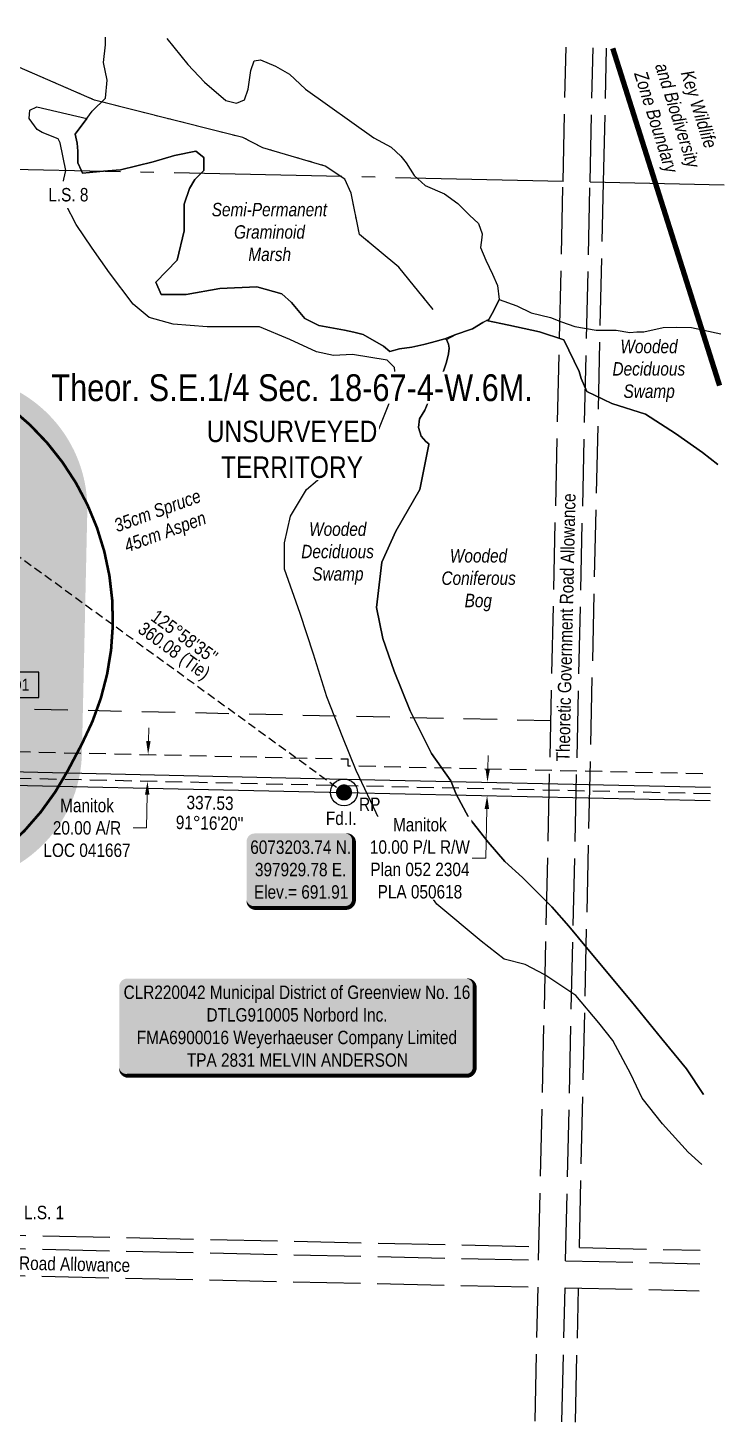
# Model space of a CAD drawing. Extents: x 397066 to 399449, y 6072699 to 6074917.
# Drawn here: x 397694 to 398213, y 6072734 to 6073774 of the extents above; entities that cross this region are included whole.
import ezdxf
from ezdxf.enums import TextEntityAlignment as Align

# ---------------------------------------------------------------- set-up
doc = ezdxf.new("R2010")
doc.units = 0
doc.header["$LTSCALE"] = 5
doc.header["$PDSIZE"] = 0.5
for name, pattern in [('COOP2', [10, 5, -1, 0, -1, 0, -1, 0, -1, 0, -1]), ('DASHDOT2', [12.7, 6.35, -3.175, 0, -3.175]), ('foc-ACCESSROAD', [3.75, 2.5, -1.25]), ('foc-BUFFER', [16.75, 15, -1.75]), ('foc-LSD', [8, 5, -3]), ('foc-QUARTERLINE', [33, 25, -3, 2, -3]), ('foc-TIELINE', [1.875, 1.25, -0.625]), ('foc-UNSURVEYED', [12.5, 10, -2.5]), ('foc-WHEELTRACKS', [2, 0.4, -1.6])]:
    doc.linetypes.add(name, pattern=pattern)
doc.layers.get('Defpoints').update_dxf_attribs({"color": 9})
for name, color, linetype in [('35', 37, 'Continuous'), ('AS-SURFACE IMPACT', 7, 'Continuous'), ('AS-WILDLIFE', 131, 'DASHDOT2'), ('AUX-BUFFER', 7, 'foc-BUFFER'), ('C-SYMBOL', 7, 'Continuous'), ('DETAIL-T', 7, 'Continuous'), ('F-AR', 190, 'foc-ACCESSROAD'), ('F-RW', 190, 'Continuous'), ('L-BD', 7, 'Continuous'), ('L-MON', 1, 'Continuous'), ('L-QSEC', 8, 'foc-QUARTERLINE'), ('L-ROAD-T', 7, 'Continuous'), ('L-SECTION-LSD', 7, 'foc-LSD'), ('L-TIE', 7, 'foc-TIELINE'), ('L-UNS-T', 3, 'Continuous'), ('L-USEC', 7, 'foc-UNSURVEYED'), ('P-ALTAGAS RECON-10m BUFFER', 51, 'COOP2'), ('P-BUFFER-H 30m', 51, 'Continuous'), ('P-TEMP-BLOCKS', 250, 'Continuous'), ('T-BUSH-T', 110, 'Continuous'), ('T-WATER-P3', 160, 'foc-WHEELTRACKS'), ('WETLAND', 143, 'Continuous'), ('WETLAND-T', 146, 'Continuous')]:
    doc.layers.add(name, color=color, linetype=linetype)
doc.layers.add('F-AR-T', color=190, linetype='Continuous', lineweight=9)
doc.layers.add('F-RW-T', color=190, linetype='Continuous', lineweight=9)
doc.styles.add('100L', font='', dxfattribs={"height": 11})
doc.styles.add('175L', font='', dxfattribs={"height": 20})
doc.styles.add('80', font='', dxfattribs={"height": 10})
doc.styles.add('80CG', font='', dxfattribs={"height": 10})
doc.styles.add('80L', font='', dxfattribs={"height": 10})
doc.styles.add('foc-LtypeFont', font='', dxfattribs={"height": 7.349999999999999})
doc.styles.get('100L').set_extended_font_data('Arial Narrow')
doc.styles.get('175L').set_extended_font_data('Arial Narrow')
doc.styles.get('80').set_extended_font_data('Arial Narrow')
doc.styles.get('80CG').set_extended_font_data('Arial Narrow')
doc.styles.get('80L').set_extended_font_data('Arial Narrow')
doc.styles.get('foc-LtypeFont').set_extended_font_data('Arial Narrow')
doc.linetypes.add('foc-TOPO-flowdirection-NOLINE', pattern='A,0,[">",foc-LtypeFont,S=0.3,R=0,X=0,Y=-0.945],-20,[">",foc-LtypeFont,S=0.3,R=0,X=0,Y=-0.945],0', length=20)
doc.dimstyles.new('Compass 5 000', dxfattribs={"dimscale": 5, "dimtxt": 9, "dimasz": 2, "dimexe": 0.2, "dimexo": 0.0625, "dimgap": 0.5, "dimtad": 0, "dimtih": 1, "dimtoh": 1, "dimzin": 0, "dimdsep": 46, "dimtxsty": '80CG', "dimcen": 0.1, "dimse1": 1, "dimse2": 1, "dimclrd": 256, "dimclrt": 256, "dimaunit": 1, "dimadec": 4, "dimazin": 0, "dimtfac": 0.06, "dimtofl": 0, "dimtmove": 0, "dimatfit": 1, "dimfxl": 0.2, "dimtolj": 1, "dimtzin": 0, "dimlwd": -1, "dimarcsym": 0})

# ---------------------------------------------------------------- blocks, each defined once
blk = doc.blocks.new('fdia')
at = {"color": 255, "const_width": 1}
blk.add_lwpolyline([(-0.5, 0, 1), (0.5, 0, 1)], format="xyb", close=True, dxfattribs=at)
blk = doc.blocks.new('Fdiaa')
blk.add_blockref('fdia', (0, 0))
blk = doc.blocks.new('fdib')
at = {"color": 1, "const_width": 1.6}
blk.add_lwpolyline([(-0.3999999999996362, 0, 0.9999999999999998), (0.3999999999996362, 0, 1)], format="xyb", close=True, dxfattribs=at)
at = {"color": 1}
blk.add_circle((0, 0), 0.8, dxfattribs=at)
blk = doc.blocks.new('Fdibb')
blk.add_blockref('fdib', (0, 0))
blk = doc.blocks.new('fdicc')
for name in ['Fdibb', 'Fdiaa']:
    blk.add_blockref(name, (0, 0))
blk = doc.blocks.new('FDI')
blk.add_blockref('fdicc', (0, 0))
blk = doc.blocks.new('*D435')
at = {"layer": 'Defpoints', "color": 0, "transparency": 16777216}
for p in [(397994.2036817233, 6073212.329134407), (397993.9829533341, 6073202.335188872), (398036.4418455159, 6073201.397432823)]:
    blk.add_point(p, dxfattribs=at)
at = {"layer": 'F-RW-T', "transparency": 16777216}
for p, q in [((398036.8833821659, 6073221.388940245), (398037.1041904267, 6073231.386502134)), ((398036.2210372551, 6073191.399870935), (398035.4093677831, 6073154.649815707)), ((398035.4093677831, 6073154.649815707), (398025.4093677831, 6073154.649815707))]:
    blk.add_line(p, q, dxfattribs=at)
for points in [[(398035.2171218512, 6073221.425741621), (398038.5496424807, 6073221.352138868), (398036.6625739051, 6073211.391378357)], [(398034.5547769403, 6073191.436672311), (398037.8872975698, 6073191.363069558), (398036.4418455159, 6073201.397432823)]]:
    blk.add_solid(points, dxfattribs=at)
at = {"layer": 'F-RW-T', "transparency": 16777216, "insert": (397986.3234196254, 6073154.649815707), "char_height": 10, "attachment_point": 5, "style": '80CG', "bg_fill": 3, "box_fill_scale": 1.1, "bg_fill_color": 256, "bg_fill_true_color": 13158600, "bg_fill_transparency": 0}
blk.add_mtext('\\A1;Manitok\\P10.00 P/L R/W\\PPlan 052 2304\\PPLA 050618', dxfattribs=at)
blk = doc.blocks.new('*D457')
at = {"layer": 'Defpoints', "color": 0, "transparency": 16777216}
for p in [(397810.6418643757, 6073231.377849064), (397783.3023779466, 6073212.016133935), (397810.1904731058, 6073211.40835434)]:
    blk.add_point(p, dxfattribs=at)
at = {"layer": 'F-AR-T', "transparency": 16777216}
for p, q in [((397783.9797518979, 6073241.983074925), (397784.2057345794, 6073251.98052119)), ((397783.0763952652, 6073202.01868767), (397782.5167646058, 6073177.260695554)), ((397782.5167646058, 6073177.260695554), (397772.5167646058, 6073177.260695554))]:
    blk.add_line(p, q, dxfattribs=at)
for points in [[(397782.3135108537, 6073242.020738705), (397785.6459929422, 6073241.945411145), (397783.7537692165, 6073231.985628659)], [(397781.410154221, 6073202.05635145), (397784.7426363094, 6073201.98102389), (397783.3023779466, 6073212.016133935)]]:
    blk.add_solid(points, dxfattribs=at)
at = {"layer": 'F-AR-T', "transparency": 16777216, "insert": (397738.215946052, 6073177.260695554), "char_height": 10, "attachment_point": 5, "style": '80CG'}
blk.add_mtext('\\A1;Manitok\\P20.00 A/R\\PLOC 041667', dxfattribs=at)
blk = doc.blocks.new('Temp_Area5')
at = {"true_color": 0x99e6ff}
h = blk.add_hatch(color=141, dxfattribs=at)
h.dxf.hatch_style = 1
h.paths.add_polyline_path([(-16.82711371331243, -9.436567862801894), (16.33187767662457, -9.436567862801894), (16.33187767662457, 9.053714016554295), (-16.82711371331243, 9.053714016554295)])
at = {"color": 250}
for points in [[(-17.02711371331247, -9.636567862801712), (16.53187767662462, -9.636567862801712), (16.53187767662462, 9.253714016554113), (-17.02711371331247, 9.253714016554113)], [(-16.92711371331245, -9.536567862801803), (16.43187767662459, -9.536567862801803), (16.43187767662459, 9.153714016554204), (-16.92711371331245, 9.153714016554204)]]:
    blk.add_lwpolyline(points, close=True, dxfattribs=at)
at = {"color": 250, "style": '80L'}
blk.add_attdef('TEMPORARY', text='', height=9, dxfattribs=at).set_placement((0.001048257894581184, -0.1484938545327168), align=Align.MIDDLE_CENTER)
blk = doc.blocks.new('*U496')
at = {"layer": '35', "color": 3}
blk.add_circle((0, 0), 10, dxfattribs=at)
at = {"layer": '35', "color": 3, "style": '80'}
blk.add_attdef('RP_001', (11.21438637255867, -13.85599908074834), '', height=10, dxfattribs=at)
blk = doc.blocks.new('*U498')
h = blk.add_hatch(color=254)
edge = h.paths.add_edge_path()
edge.add_line((-33.99999999999998, -28.5), (33.99999999999998, -28.5))
edge.add_arc((33.99999999999999, -22.49999999999999), 6.000000000000007, 269.9999999999999, 359.9999999999999)
edge.add_line((39.99999999999999, -22.5), (39.99999999999999, 21))
edge.add_arc((33.99999999999999, 20.99999999999999), 6.000000000000007, 6.785183320455494e-14, 90.00000000000007)
edge.add_line((33.99999999999998, 27), (-33.99999999999998, 27))
edge.add_arc((-33.99999999999999, 20.99999999999999), 6.000000000000007, 89.99999999999993, 179.9999999999999)
edge.add_line((-39.99999999999999, 21), (-39.99999999999999, -22.5))
edge.add_arc((-33.99999999999999, -22.49999999999999), 6.000000000000007, 180, 270.0000000000001)
at = {"color": 1, "flags": 128}
blk.add_lwpolyline([(-33.99999999999998, -28.5, 3, 3, 0), (33.99999999999998, -28.5, 3, 3, 0.4142135623730951), (39.99999999999999, -22.5, 3, 3, 0), (39.99999999999999, 21, 3, 0, 0.4142135623730951), (33.99999999999998, 27, 0, 0, 0), (-33.99999999999998, 27, 0, 0, 0.4142135623730951), (-39.99999999999999, 21, 0, 0, 0), (-39.99999999999999, -22.5, 0, 3, 0.4142135623730951)], format="xyseb", close=True, dxfattribs=at)
blk.add_lwpolyline([(-38.65475894981522, -21.06415880973124, 0, 10, 0), (0, 0, 5, 5, 0)], format="xyseb", dxfattribs=at)
at = {"color": 1, "style": '80'}
blk.add_attdef('ENTER_TEXT_001', (-35.98567530695772, -4.996589358799454), '', height=10, dxfattribs=at)
blk = doc.blocks.new('*U506')
h = blk.add_hatch(color=255)
edge = h.paths.add_edge_path()
edge.add_line((-126.5, -37), (126.5, -37))
edge.add_arc((126.5, -31), 6, 270, 360)
edge.add_line((132.5, -31), (132.5, 29.5))
edge.add_arc((126.5, 29.5), 6, 0, 90)
edge.add_line((126.5, 35.5), (-126.5, 35.5))
edge.add_arc((-126.5, 29.5), 6, 90, 180)
edge.add_line((-132.5, 29.5), (-132.5, -31))
edge.add_arc((-126.5, -31), 6, 180, 270)
at = {"color": 44, "flags": 128}
blk.add_lwpolyline([(-126.5, -37, 3, 3, 0), (126.5, -37, 3, 3, 0.414213562373095), (132.5, -31, 3, 3, 0), (132.5, 29.5, 3, 0, 0.414213562373095), (126.5, 35.5, 0, 0, 0), (-126.5, 35.5, 0, 0, 0.414213562373095), (-132.5, 29.5, 0, 0, 0), (-132.5, -31, 0, 3, 0.414213562373095)], format="xyseb", close=True, dxfattribs=at)
at = {"color": 44, "style": '80'}
blk.add_attdef('ENTER_TEXT_001', (-35.98567530695772, -4.996589358799454), '', height=10, dxfattribs=at)

msp = doc.modelspace()

# ---------------------------------------------------------------- hatches: boundary and pattern name
at = {"layer": 'P-BUFFER-H 30m'}
h = msp.add_hatch(color=256, dxfattribs=at)
h.dxf.hatch_style = 1
edge = h.paths.add_edge_path()
edge.add_arc((397638.4900000005, 6073415.192999999), 99.96222499957696, -1.269988030897082, 76.47804161488409, ccw=False)
edge.add_line((397738.4276698767, 6073412.977471468), (397734.4396698766, 6073233.087471469))
edge.add_arc((397634.5020000007, 6073235.303), 99.96222499968397, 268.72706199225786, 358.73001196909917, ccw=False)
edge.add_line((397632.281326001, 6073135.365444328), (397590.7883260009, 6073136.287444322))
edge.add_line((397590.7883260009, 6073136.287444322), (397482.0815201037, 6073138.680997643))
edge.add_arc((397484.2820000001, 6073238.618999999), 99.96222499898447, 222.6118653275808, 268.73863956486196, ccw=False)
edge.add_line((397410.7141109978, 6073170.941735467), (397396.6401109978, 6073186.240735464))
edge.add_arc((397470.2080000002, 6073253.917999997), 99.96222499997774, 176.5108711244621, 222.6118653279059, ccw=False)
edge.add_line((397370.4310686177, 6073260.001616584), (397379.4474628918, 6073407.878811001))
edge.add_line((397379.4474628918, 6073407.878811001), (397379.9573502544, 6073422.282439956))
edge.add_arc((397479.8569999984, 6073418.746000001), 99.9622249978477, 175.1052703150921, 177.9725803980665, ccw=False)
edge.add_arc((397480.2108074948, 6073428.740583508), 99.96222500320265, 177.9575064520182, 180.8398904815604, ccw=False)
edge.add_line((397380.3120916048, 6073432.303305938), (397382.8060212242, 6073502.233077732))
edge.add_line((397382.8060212242, 6073502.233077732), (397381.2310362472, 6073519.337044725))
edge.add_arc((397480.77213351, 6073528.503089821), 99.96222500016253, 88.8699017446695, 185.2611318187953, ccw=False)
edge.add_line((397482.7436541439, 6073628.445871118), (397562.1922266772, 6073626.878629361))
edge.add_arc((397560.2207060434, 6073526.935848065), 99.96222499975394, 5.261131818819877, 88.8699017446923, ccw=False)
edge.add_line((397659.7618033057, 6073536.10189316), (397661.572834081, 6073516.434524229))
edge.add_arc((397562.0317368009, 6073507.268479133), 99.96222501737738, 2.9335445276503833, 5.261131817886792, ccw=False)

# ---------------------------------------------------------------- linework, layer by layer
at = {"layer": 'AS-WILDLIFE', "const_width": 3.998489000000004, "flags": 128}
msp.add_lwpolyline([(398209.6969129558, 6073507.004607933), (398130.0946251856, 6073758.38241356)], dxfattribs=at)
at = {"layer": 'F-AR', "flags": 128}
msp.add_lwpolyline([(398202.8171355451, 6073202.739643629), (397929.8899973066, 6073208.738878592), (397592.5692734459, 6073216.23189462), (397483.0612912385, 6073218.648560055), (397466.9423903655, 6073203.8172451), (397467.9074116868, 6073218.989516742), (397470.0850311183, 6073254.049289024), (397484.2828185289, 6073238.61891561), (397593.0103672278, 6073236.219473091), (397930.3339865279, 6073228.726392961), (397932.7300142649, 6073228.67372567), (397932.6168518792, 6073223.676894668), (398203.1560879364, 6073217.730148565)], dxfattribs=at)
at = {"layer": 'F-RW'}
for points in [[(397433.121143161, 6073773.635974973), (397457.8910000005, 6073504.337), (397454.368, 6073404.286), (397442.7617142483, 6073214.538578871), (397592.4590000004, 6073211.235000001), (397929.7790000004, 6073203.742), (398202.7041514146, 6073197.74280865)], [(397443.1797739592, 6073773.41622236), (397467.9033841862, 6073504.620042599), (397464.3534766496, 6073403.804885365), (397453.3738824177, 6073224.303041703), (397592.6795468914, 6073221.228789239), (397930.0009946127, 6073213.735757183), (398202.9301196755, 6073207.736478607)]]:
    msp.add_lwpolyline(points, dxfattribs=at)
at = {"layer": 'L-QSEC', "flags": 128}
for points in [[(398093.0260488194, 6073659.232842528), (397320.663896726, 6073676.106769423)], [(398113.1412336726, 6073658.792448522), (398213.0795759372, 6073656.606225803)]]:
    msp.add_lwpolyline(points, dxfattribs=at)
at = {"layer": 'L-SECTION-LSD', "flags": 128}
msp.add_lwpolyline([(398083.9347882115, 6073257.173458522), (397276.7688431871, 6073274.806040308)], dxfattribs=at)
at = {"layer": 'L-TIE', "flags": 128}
msp.add_lwpolyline([(397638.4900000005, 6073415.193), (397929.7790000004, 6073203.742)], dxfattribs=at)
at = {"layer": 'L-USEC', "flags": 128}
for points in [[(398093.0260488194, 6073659.232842528), (398095.2863274634, 6073759.169481135)], [(398113.1409047614, 6073658.777902478), (398115.4011859628, 6073758.714654156)], [(398123.1933340101, 6073658.550545503), (398125.4536164897, 6073758.487353695)], [(398074.8435276033, 6072855.114074517), (398093.0260488194, 6073659.232842528)], [(398094.9583868497, 6072854.65928061), (398113.140907208, 6073658.778010663)], [(398105.2382931203, 6072864.492054465), (398123.1933376797, 6073658.550707759)], [(397267.8034030281, 6072882.799597261), (398075.0481406808, 6072865.167003571)], [(397267.5838247004, 6072872.746995091), (398074.828562353, 6072855.114401402)], [(398105.2382931203, 6072864.492054465), (398195.1245616132, 6072862.527948828)], [(397267.1444496677, 6072852.63179314), (398074.3891873198, 6072834.99919945)], [(398094.9435839451, 6072854.659604069), (398194.8972646415, 6072852.475515321)], [(398072.1292939266, 6072735.047443542), (398074.3891873198, 6072834.99919945)], [(398092.2444933131, 6072734.607693515), (398094.5040465694, 6072834.544405663)], [(398094.5040465694, 6072834.544405663), (398194.4424446445, 6072832.360650856)], [(398102.2970941992, 6072734.387927783), (398104.5564774715, 6072834.317121791)]]:
    msp.add_lwpolyline(points, dxfattribs=at)
at = {"layer": 'T-WATER-P3', "flags": 128}
msp.add_lwpolyline([(397996.2428548571, 6073563.724048387), (397970.7278912962, 6073595.255301288), (397941.3167484613, 6073619.636339433), (397935.061617183, 6073650.38257978), (397930.3135957018, 6073660.927373943), (397915.8208911301, 6073670.681097129), (397869.1456920053, 6073684.295411494), (397854.4277388596, 6073691.918579075), (397834.5087653057, 6073696.826472923), (397743.9046973648, 6073719.83948642), (397672.1196186993, 6073750.821172767), (397639.367580809, 6073768.822280368), (397638.9356842945, 6073769.139509795)], dxfattribs=at)
at = {"layer": 'WETLAND', "flags": 128}
for points in [[(398196.5687944279, 6072926.400574286), (398186.3846026264, 6072935.629975507), (398167.2364026305, 6072956.759075491), (398152.0499026295, 6072975.907275475), (398143.4662026319, 6072993.734975465), (398130.2606026322, 6073018.825675458), (398119.6960026341, 6073032.031375447), (398102.5287026359, 6073052.500175431), (398079.4188026403, 6073067.68667541), (398064.8925026385, 6073075.610075399), (398049.0457026403, 6073079.571775386), (398031.8784026416, 6073092.777375373), (397998.8642026475, 6073120.509275339), (397971.7926026479, 6073158.145475322), (397955.9458026519, 6073183.896475308), (397938.7785026546, 6073220.212075288), (397928.8742026536, 6073244.642475281), (397916.9891026539, 6073275.015575271), (397907.0849026554, 6073306.709175262), (397897.1806026565, 6073337.082175253), (397885.295502659, 6073370.096275244), (397885.2955026595, 6073383.962275242), (397885.2955026588, 6073389.904775241), (397889.9175026589, 6073409.713275246), (397901.8026026595, 6073429.521775254), (397918.3097026546, 6073443.387775267), (397931.515302652, 6073453.952275276), (397936.5891026534, 6073460.243675284), (397940.0514026553, 6073461.526075288), (397945.8515026516, 6073464.136075292), (397955.7118026537, 6073474.576375301), (397963.2519026516, 6073493.13677531), (397968.7621026527, 6073507.347175311), (397967.3120026505, 6073520.397475314), (397961.88840265, 6073525.923175307), (397936.1782026531, 6073530.15237528), (397922.0177026542, 6073529.444275274), (397909.273302655, 6073532.276375258), (397889.4486026589, 6073541.480775242), (397866.7918026623, 6073550.685075221), (397849.0911026633, 6073550.685075209), (397827.8504026644, 6073550.685075188), (397802.3615026674, 6073552.809175169), (397784.6609026706, 6073557.765275152), (397772.624502671, 6073567.67767514), (397754.9238026737, 6073591.042475125), (397742.1794026765, 6073609.451175116), (397730.1430026767, 6073627.151775105), (397722.3547026755, 6073642.020275099), (397720.2306026772, 6073657.596775095), (397722.3353026758, 6073667.331275094), (397718.1065026757, 6073688.041875094), (397716.6825026787, 6073690.889875091), (397704.855702678, 6073695.561675082), (397701.0856026774, 6073697.881775081), (397694.9955026804, 6073706.001975073), (397695.57550268, 6073712.382075073), (397700.7956026794, 6073714.702175079), (397738.0524026735, 6073706.180475108), (397729.4687026754, 6073694.295375099), (397730.789302676, 6073687.692475107), (397731.4496026751, 6073681.749975107), (397731.4496026754, 6073673.166275105), (397733.9869026743, 6073667.076675107), (397734.7510026751, 6073665.24287511), (397750.5699026734, 6073666.714375122), (397763.1431026725, 6073667.883975132), (397787.5736026693, 6073673.826575154), (397803.4204026695, 6073678.448575164), (397819.2672026662, 6073681.749975179), (397825.2098026678, 6073677.127975184), (397825.2098026653, 6073667.223775186), (397823.115502666, 6073665.129475182), (397818.606902667, 6073660.620875179), (397814.6452026666, 6073654.018075178), (397810.6835026689, 6073642.132975171), (397810.683502666, 6073622.324475173), (397805.4013026697, 6073600.535175169), (397789.5545026709, 6073584.028075158), (397793.5162026695, 6073574.784075159), (397812.0041026654, 6073574.784075174), (397837.0949026651, 6073579.406075194), (397864.8267026608, 6073580.726675219), (397883.3147026615, 6073575.444375236), (397890.5778026595, 6073568.841575245), (397900.4820026594, 6073556.956475247), (397911.0466026558, 6073551.674175262), (397930.1948026539, 6073548.372775277), (397937.1978026538, 6073546.705375282), (397944.0607026551, 6073545.071375288), (397959.2472026519, 6073536.487675301), (397963.86920265, 6073532.525975306), (397971.1323026493, 6073534.506775313), (397980.2014026493, 6073535.640475322), (397989.1885026488, 6073537.700275329), (397994.9025026484, 6073539.12877533), (398004.8068026496, 6073541.769975342), (398006.1836026486, 6073541.304375344), (398007.6346026491, 6073537.971875339), (398008.1914026463, 6073535.002175343), (398007.6346026472, 6073530.733275344), (398006.5210026471, 6073525.350775342), (398005.9712026473, 6073523.78617534), (398004.1081026475, 6073518.48337534), (398000.581602647, 6073510.316775337), (397997.4264026468, 6073504.006275334), (397993.2174026491, 6073495.912075331), (397992.6006026479, 6073494.726075331), (397990.0022026497, 6073488.601075328), (397986.1045026479, 6073482.104975325), (397985.3621026483, 6073475.794375326), (397987.2181026477, 6073469.298275327), (397990.7446026499, 6073465.40057533), (397992.9123026493, 6073463.542475331), (397992.9217026478, 6073463.196275333), (397986.3188026492, 6073429.521775327), (397968.4912026518, 6073398.488475314), (397957.9267026497, 6073375.378575305), (397953.9650026529, 6073341.704175299), (397958.5870026531, 6073318.594275303), (397967.1706026507, 6073294.163775311), (397979.0557026487, 6073264.45097532), (397994.9025026481, 6073232.757475338), (398009.428802647, 6073212.288675346), (398013.3905026453, 6073202.384375356), (398022.6344026421, 6073185.217075363), (398037.1606026426, 6073166.729075373), (398049.7060026426, 6073152.202875388), (398062.9117026398, 6073140.317775398), (398084.7010026371, 6073118.528475413), (398097.2464026352, 6073104.002175428), (398117.7152026349, 6073079.571775441), (398144.1265026339, 6073047.878175466), (398166.5761026294, 6073020.146275484), (398185.064102626, 6072997.696675502), (398197.750594464, 6072978.666850423)], [(398208.3675935139, 6073448.214140085), (398196.9492026275, 6073457.25367551), (398176.8482026286, 6073471.367075486), (398154.4330026322, 6073485.677575473), (398129.2991026367, 6073493.589975446), (398110.7205026381, 6073502.652675435), (398106.6423026375, 6073512.16847543), (398105.062502637, 6073517.557275423), (398093.5013026387, 6073541.169175412), (398075.3759026405, 6073547.059975401), (398052.7191026414, 6073552.044475382), (398035.9426026452, 6073555.409275365), (398037.6457026458, 6073556.261975368), (398041.3907026457, 6073562.919775376), (398045.4689026424, 6073571.076175376), (398058.4895013613, 6073566.52712476), (398069.2426291897, 6073561.349692851), (398083.580132962, 6073557.765316918), (398091.943676827, 6073554.579204977), (398101.9002766708, 6073550.99482904), (398117.8308364168, 6073548.206981099), (398132.5666041849, 6073548.20698111), (398142.9214680192, 6073546.613925147), (398148.0988999368, 6073547.012189145), (398153.2763318534, 6073547.012189146), (398167.6138356277, 6073550.198301113), (398177.5704354698, 6073550.596565113), (398188.7218272924, 6073550.198301128), (398210.5671826794, 6073545.493147681)]]:
    msp.add_lwpolyline(points, dxfattribs=at)

# ---------------------------------------------------------------- block references
at = {"layer": 'AS-SURFACE IMPACT'}
ref = msp.add_blockref('*U506', (397894.6966446771, 6073029.536945101), dxfattribs=dict(at, xscale=0.99962225, yscale=0.99962225, zscale=0.99962225))
ref.add_attrib('ENTER_TEXT_001', 'CLR220042 Municipal District of Greenview No. 16', (397765.4889910942, 6073049.791910269), dxfattribs={"layer": '0', "color": 44, "height": 9.996222500000007, "style": '80'})
ref.add_attrib('ENTER_TEXT_002', 'DTLG910005 Norbord Inc.', (397827.2835111531, 6073032.954253089), dxfattribs={"layer": '0', "color": 44, "height": 9.996222500000007, "style": '80'})
ref.add_attrib('ENTER_TEXT_003', 'FMA6900016 Weyerhaeuser Company Limited', (397775.28747113, 6073016.116595908), dxfattribs={"layer": '0', "color": 44, "height": 9.996222500000007, "style": '80'})
ref.add_attrib('ENTER_TEXT_004', 'TPA 2831 MELVIN ANDERSON', (397812.6267033333, 6072999.278938727), dxfattribs={"layer": '0', "color": 44, "height": 9.996222500000007, "style": '80'})
at = {"layer": 'DETAIL-T'}
ref = msp.add_blockref('*U498', (397897.1835244507, 6073146.184670703), dxfattribs=dict(at, xscale=0.99962225, yscale=0.99962225, zscale=0.99962225))
ref.add_attrib('ENTER_TEXT_001', '6073203.74 N.', (397859.9022512456, 6073157.952620225), dxfattribs={"layer": '0', "color": 1, "height": 9.996222500000007, "style": '80'})
ref.add_attrib('ENTER_TEXT_002', '397929.78 E.', (397863.3763817802, 6073141.251337158), dxfattribs={"layer": '0', "color": 1, "height": 9.996222500000007, "style": '80'})
ref.add_attrib('ENTER_TEXT_003', 'Elev.= 691.91', (397862.6092773933, 6073124.55005409), dxfattribs={"layer": '0', "color": 1, "height": 9.996222500000007, "style": '80'})
at = {"layer": 'L-MON', "xscale": 5.000000000000007, "yscale": 5.000000000000007, "zscale": 5.000000000000007}
msp.add_blockref('FDI', (397929.7790000004, 6073203.742), dxfattribs=at)
at = {"layer": 'P-ALTAGAS RECON-10m BUFFER', "xscale": 0.99962225, "yscale": 0.99962225, "zscale": 0.99962225}
msp.add_blockref('*U496', (397929.7790000004, 6073203.742), dxfattribs=at).add_auto_attribs({'RP_001': 'RP'})
at = {"layer": 'P-TEMP-BLOCKS', "xscale": 0.99962225, "yscale": 0.99962225, "zscale": 0.99962225}
msp.add_blockref('Temp_Area5', (397685.8418185136, 6073284.159052163), dxfattribs=at).add_auto_attribs({'TEMPORARY': 'LD1'})

# ---------------------------------------------------------------- texts
at = {"layer": 'AS-WILDLIFE', "insert": (398186.7577800498, 6073753.846647755), "char_height": 9.996222500000007, "attachment_point": 1, "rotation": 287.57111708248146, "style": '80L'}
msp.add_mtext_dynamic_manual_height_columns('\\pi11.34355;{\\fArial Narrow|b0|i1|c0|p34;Key Wildlife \\P\\pi0.3177;and Biodiversity\\P\\pi1.47347;Zone Boundary}', width=81.66889495225102, gutter_width=50, heights=[0], dxfattribs=at)
at = {"layer": 'L-BD', "style": '80L'}
for s, rotation, p in [("125°58'35''", 324.0234999999933, (397810.8965613721, 6073319.949175842)), ('360.08 (Tie)', 324.0234999999933, (397802.5285222895, 6073308.421598596)), ('337.53', 358.7274999999923, (397829.9296969619, 6073195.961296954)), ("91°16'20''", 358.7274999999923, (397829.5967050436, 6073180.970661177))]:
    msp.add_text(s, height=9.99622250000001, rotation=rotation, dxfattribs=at).set_placement(p, align=Align.MIDDLE)
at = {"layer": 'L-MON', "insert": (397916.267406254, 6073189.470939711), "char_height": 9.99622250000001, "attachment_point": 1, "style": '80L'}
msp.add_mtext_dynamic_manual_height_columns('Fd.I.', width=22.04406548431105, gutter_width=50, heights=[0], dxfattribs=at)
at = {"layer": 'L-ROAD-T', "style": '80L'}
for rotation, p in [(88.70466369964836, (398095.1571349906, 6073326.746991834)), (358.7486910424162, (397670.4167058978, 6072853.407357113))]:
    msp.add_text('Theoretic Government Road Allowance', height=9.99622250000001, rotation=rotation, dxfattribs=at).set_placement(p, align=Align.MIDDLE_CENTER)
at = {"layer": 'T-BUSH-T', "insert": (397756.9213047562, 6073406.848433807), "char_height": 9.99622250000001, "attachment_point": 1, "rotation": 19.999999999999996, "style": '80L'}
msp.add_mtext_dynamic_manual_height_columns('\\pi0.37635;{\\fArial Narrow|b0|i1|c0|p34;35cm Spruce \\P\\pi2.22763;45cm Aspen}', width=67.31009549795361, gutter_width=50, heights=[0], dxfattribs=at)
at = {"layer": 'WETLAND-T', "char_height": 10, "attachment_point": 1, "style": '80L'}
for s, insert in [('\\pi-8.23974;{\\fArial Narrow|b0|i1|c0|p34;Semi-Permanent \\P\\pi8.40419;Graminoid \\P\\pi19.05562;Marsh}', (397839.4026309896, 6073643.201706935)), ('\\pi13.65316;{\\fArial Narrow|b0|i1|c0|p34;Wooded\\P\\pi7.77663;Deciduous\\P\\pi15.98263;Swamp}', (398122.1211296642, 6073541.150606681)), ('\\pi13.65316;{\\fArial Narrow|b0|i1|c0|p34;Wooded\\P\\pi7.77663;Deciduous\\P\\pi15.98263;Swamp}', (397890.1233211103, 6073404.98862445)), ('\\pi13.65316;{\\fArial Narrow|b0|i1|c0|p34;Wooded\\P\\pi7.3844;Coniferous\\P\\pi24.62178;Bog}', (397995.0361305249, 6073385.137669862))]:
    msp.add_mtext_dynamic_manual_height_columns(s, width=69.10032207507174, gutter_width=50, heights=[0], dxfattribs=dict(at, insert=insert))

# ---------------------------------------------------------------- dimensions: what is measured, and where the dimension line sits
at = {"layer": 'F-AR-T'}
dim = msp.add_linear_dim(base=(397783.3023779466, 6073212.016133935), p1=(397810.6418643756, 6073231.377849064), p2=(397810.1904731058, 6073211.408354339), angle=268.70510438195373, text='Manitok\\P20.00 A/R\\PLOC 041667', dimstyle='Compass 5 000', dxfattribs=at)
dim.commit()
dim.dimension.update_dxf_attribs({"geometry": '*D457', "text_midpoint": (397738.215946052, 6073177.260695554), "dimtype": 161})

# ---------------------------------------------------------------- next in the draw order: texts
at = {"layer": 'L-SECTION-LSD', "char_height": 9.996222500000012, "attachment_point": 1, "style": '100L', "bg_fill": 3, "box_fill_scale": 1.5, "bg_fill_color": 256, "bg_fill_transparency": 0}
for s, width, insert in [('L.S. 8', 30.40114225648213, (397709.3302495605, 6073654.29488804)), ('L.S. 1', 29.99119131044148, (397691.2598335544, 6072895.624149395))]:
    msp.add_mtext_dynamic_manual_height_columns(s, width=width, gutter_width=55, heights=[0], dxfattribs=dict(at, insert=insert))
at = {"layer": 'L-UNS-T', "color": 3, "insert": (397891.0237080428, 6073459.402144375), "char_height": 15.99395600000003, "attachment_point": 5, "style": '80L', "bg_fill": 3, "box_fill_scale": 1.1, "bg_fill_color": 256, "bg_fill_transparency": 0}
msp.add_mtext_dynamic_manual_height_columns('UNSURVEYED TERRITORY', width=126.4137517053206, gutter_width=47.5, heights=[0], dxfattribs=at)

# ---------------------------------------------------------------- next in the draw order: linework, layer by layer
at = {"layer": 'T-WATER-P3', "linetype": 'foc-TOPO-flowdirection-NOLINE', "flags": 128}
msp.add_lwpolyline([(397996.2428548571, 6073563.724048387), (397970.7278912962, 6073595.255301288), (397941.3167484613, 6073619.636339433), (397935.061617183, 6073650.38257978), (397930.3135957018, 6073660.927373943), (397915.8208911301, 6073670.681097129), (397869.1456920053, 6073684.295411494), (397854.4277388596, 6073691.918579075), (397834.5087653057, 6073696.826472923), (397743.9046973648, 6073719.83948642), (397672.1196186993, 6073750.821172767), (397639.367580809, 6073768.822280368), (397638.9356842945, 6073769.139509795)], dxfattribs=at)
at = {"layer": 'WETLAND', "flags": 128}
for points in [[(397797.8324495919, 6073765.668065222), (397813.3247026667, 6073746.457675169), (397825.8700026681, 6073733.252075183), (397841.7168026633, 6073719.386075199), (397849.6402026644, 6073717.405275203), (397855.5828026616, 6073720.046375211), (397858.2239026629, 6073727.969775213), (397860.2048026634, 6073741.835675212), (397862.8459026625, 6073749.098875214), (397867.46790266, 6073749.759075219), (397878.6927026603, 6073745.137175232), (397889.2572026608, 6073739.194575238), (397901.1423026607, 6073727.969775246), (397951.9841026525, 6073691.654175293), (397964.8107026538, 6073684.813275308), (397972.0609026502, 6073678.01627531), (397976.1391026527, 6073673.031775315), (397982.0299026496, 6073663.51587532), (397990.186302648, 6073656.265775328), (398004.686702649, 6073649.921875339), (398014.6557026463, 6073642.671675348), (398023.2653026478, 6073634.062075357), (398030.0623026467, 6073627.718175358), (398032.7811026466, 6073620.014875364), (398032.4230026443, 6073617.388975364), (398031.4217026442, 6073610.045875358), (398035.4999026461, 6073600.529975366), (398040.4844026429, 6073590.10787537), (398044.1095026454, 6073581.498275372), (398045.4689026424, 6073571.076175376), (398041.3907026457, 6073562.919775376), (398037.6457026458, 6073556.261975368), (398033.2546026448, 6073554.063475367), (398025.4526026455, 6073549.293775355), (398024.0158026442, 6073548.81487536), (398013.2027026457, 6073545.210475345), (398004.8068026496, 6073541.769975342), (397994.9025026484, 6073539.12877533), (397989.1885026488, 6073537.700275329), (397980.2014026493, 6073535.640475322), (397971.1323026493, 6073534.506775313), (397963.86920265, 6073532.525975306), (397959.2472026519, 6073536.487675301), (397944.0607026551, 6073545.071375288), (397937.1978026538, 6073546.705375282), (397930.1948026539, 6073548.372775277), (397911.0466026558, 6073551.674175262), (397900.4820026594, 6073556.956475247), (397890.5778026595, 6073568.841575245), (397883.3147026615, 6073575.444375236), (397864.8267026608, 6073580.726675219), (397837.0949026651, 6073579.406075194), (397812.0041026654, 6073574.784075174), (397793.5162026695, 6073574.784075159), (397789.5545026709, 6073584.028075158), (397805.4013026697, 6073600.535175169), (397810.683502666, 6073622.324475173), (397810.6835026689, 6073642.132975171), (397814.6452026666, 6073654.018075178), (397818.606902667, 6073660.620875179), (397823.115502666, 6073665.129475182), (397825.2098026653, 6073667.223775186), (397825.2098026678, 6073677.127975184), (397819.2672026662, 6073681.749975179), (397803.4204026695, 6073678.448575164), (397787.5736026693, 6073673.826575154), (397763.1431026725, 6073667.883975132), (397750.5699026734, 6073666.714375122), (397734.7510026751, 6073665.24287511), (397733.9869026743, 6073667.076675107), (397731.4496026754, 6073673.166275105), (397731.4496026751, 6073681.749975107), (397730.789302676, 6073687.692475107), (397729.4687026754, 6073694.295375099), (397738.0524026735, 6073706.180475108), (397742.0141026755, 6073711.462675111), (397751.9183026722, 6073721.366975122), (397753.2389026735, 6073734.572575118), (397750.5978026715, 6073747.778275119), (397751.9183026719, 6073760.983975118), (397752.0854698491, 6073766.667507245)], [(398197.750594464, 6072978.666850423), (398185.064102626, 6072997.696675502), (398166.5761026294, 6073020.146275484), (398144.1265026339, 6073047.878175466), (398117.7152026349, 6073079.571775441), (398097.2464026352, 6073104.002175428), (398084.7010026371, 6073118.528475413), (398062.9117026398, 6073140.317775398), (398049.7060026426, 6073152.202875388), (398037.1606026426, 6073166.729075373), (398022.6344026421, 6073185.217075363), (398013.3905026453, 6073202.384375356), (398009.428802647, 6073212.288675346), (397994.9025026481, 6073232.757475338), (397979.0557026487, 6073264.45097532), (397967.1706026507, 6073294.163775311), (397958.5870026531, 6073318.594275303), (397953.9650026529, 6073341.704175299), (397957.9267026497, 6073375.378575305), (397968.4912026518, 6073398.488475314), (397986.3188026492, 6073429.521775327), (397992.9217026478, 6073463.196275333), (397992.9123026493, 6073463.542475331), (397990.7446026499, 6073465.40057533), (397987.2181026477, 6073469.298275327), (397985.3621026483, 6073475.794375326), (397986.1045026479, 6073482.104975325), (397990.0022026497, 6073488.601075328), (397992.6006026479, 6073494.726075331), (397993.2174026491, 6073495.912075331), (397997.4264026468, 6073504.006275334), (398000.581602647, 6073510.316775337), (398004.1081026475, 6073518.48337534), (398005.9712026473, 6073523.78617534), (398006.5210026471, 6073525.350775342), (398007.6346026472, 6073530.733275344), (398008.1914026463, 6073535.002175343), (398007.6346026491, 6073537.971875339), (398006.1836026486, 6073541.304375344), (398013.2027026457, 6073545.210475345), (398024.0158026442, 6073548.81487536), (398025.4526026455, 6073549.293775355), (398033.2546026448, 6073554.063475367), (398035.9426026452, 6073555.409275365), (398052.7191026414, 6073552.044475382), (398075.3759026405, 6073547.059975401), (398093.5013026387, 6073541.169175412), (398105.062502637, 6073517.557275423), (398106.6423026375, 6073512.16847543), (398110.7205026381, 6073502.652675435), (398129.2991026367, 6073493.589975446), (398154.4330026322, 6073485.677575473), (398176.8482026286, 6073471.367075486), (398196.9492026275, 6073457.25367551), (398208.3675935139, 6073448.214140085)]]:
    msp.add_lwpolyline(points, dxfattribs=at)

# ---------------------------------------------------------------- next in the draw order: texts
at = {"layer": 'C-SYMBOL', "color": 3, "insert": (397891.0851204373, 6073515.429158895), "char_height": 19.99244500000002, "width": 358.9912156753127, "attachment_point": 2, "style": '175L', "bg_fill": 3, "box_fill_scale": 1.1, "bg_fill_color": 256, "bg_fill_transparency": 0}
msp.add_mtext('Theor. S.E.1/4 Sec. 18-67-4-W.6M.', dxfattribs=at)

# ---------------------------------------------------------------- next in the draw order: dimensions: what is measured, and where the dimension line sits
at = {"layer": 'F-RW-T'}
dim = msp.add_linear_dim(base=(398036.4418455159, 6073201.397432823), p1=(397994.2036817232, 6073212.329134406), p2=(397993.982953334, 6073202.335188872), angle=268.734759029164, text='Manitok\\P10.00 P/L R/W\\PPlan 052 2304\\PPLA 050618', dimstyle='Compass 5 000', override={"dimtfill": 1}, dxfattribs=at)
dim.commit()
dim.dimension.update_dxf_attribs({"geometry": '*D435', "text_midpoint": (397986.3234196254, 6073154.649815707), "dimtype": 161})

# ---------------------------------------------------------------- next in the draw order: linework, layer by layer
at = {"layer": 'AUX-BUFFER', "color": 251, "linetype": 'foc-BUFFER', "const_width": 1.999244500000002, "flags": 128}
msp.add_lwpolyline([(397723.9343632231, 6073220.067464819), (397734.3719989975, 6073239.833042999, 0.4142135623730949), (397650.9403457637, 6073509.978801164, 0.414213562373095), (397380.7945875992, 6073426.54714793), (397370.3569518248, 6073406.78156975, 0.4142135623730951), (397453.7886050586, 6073136.635811585, 0.4142135623730951)], format="xyb", close=True, dxfattribs=at)

doc.saveas('drawing.dxf')
